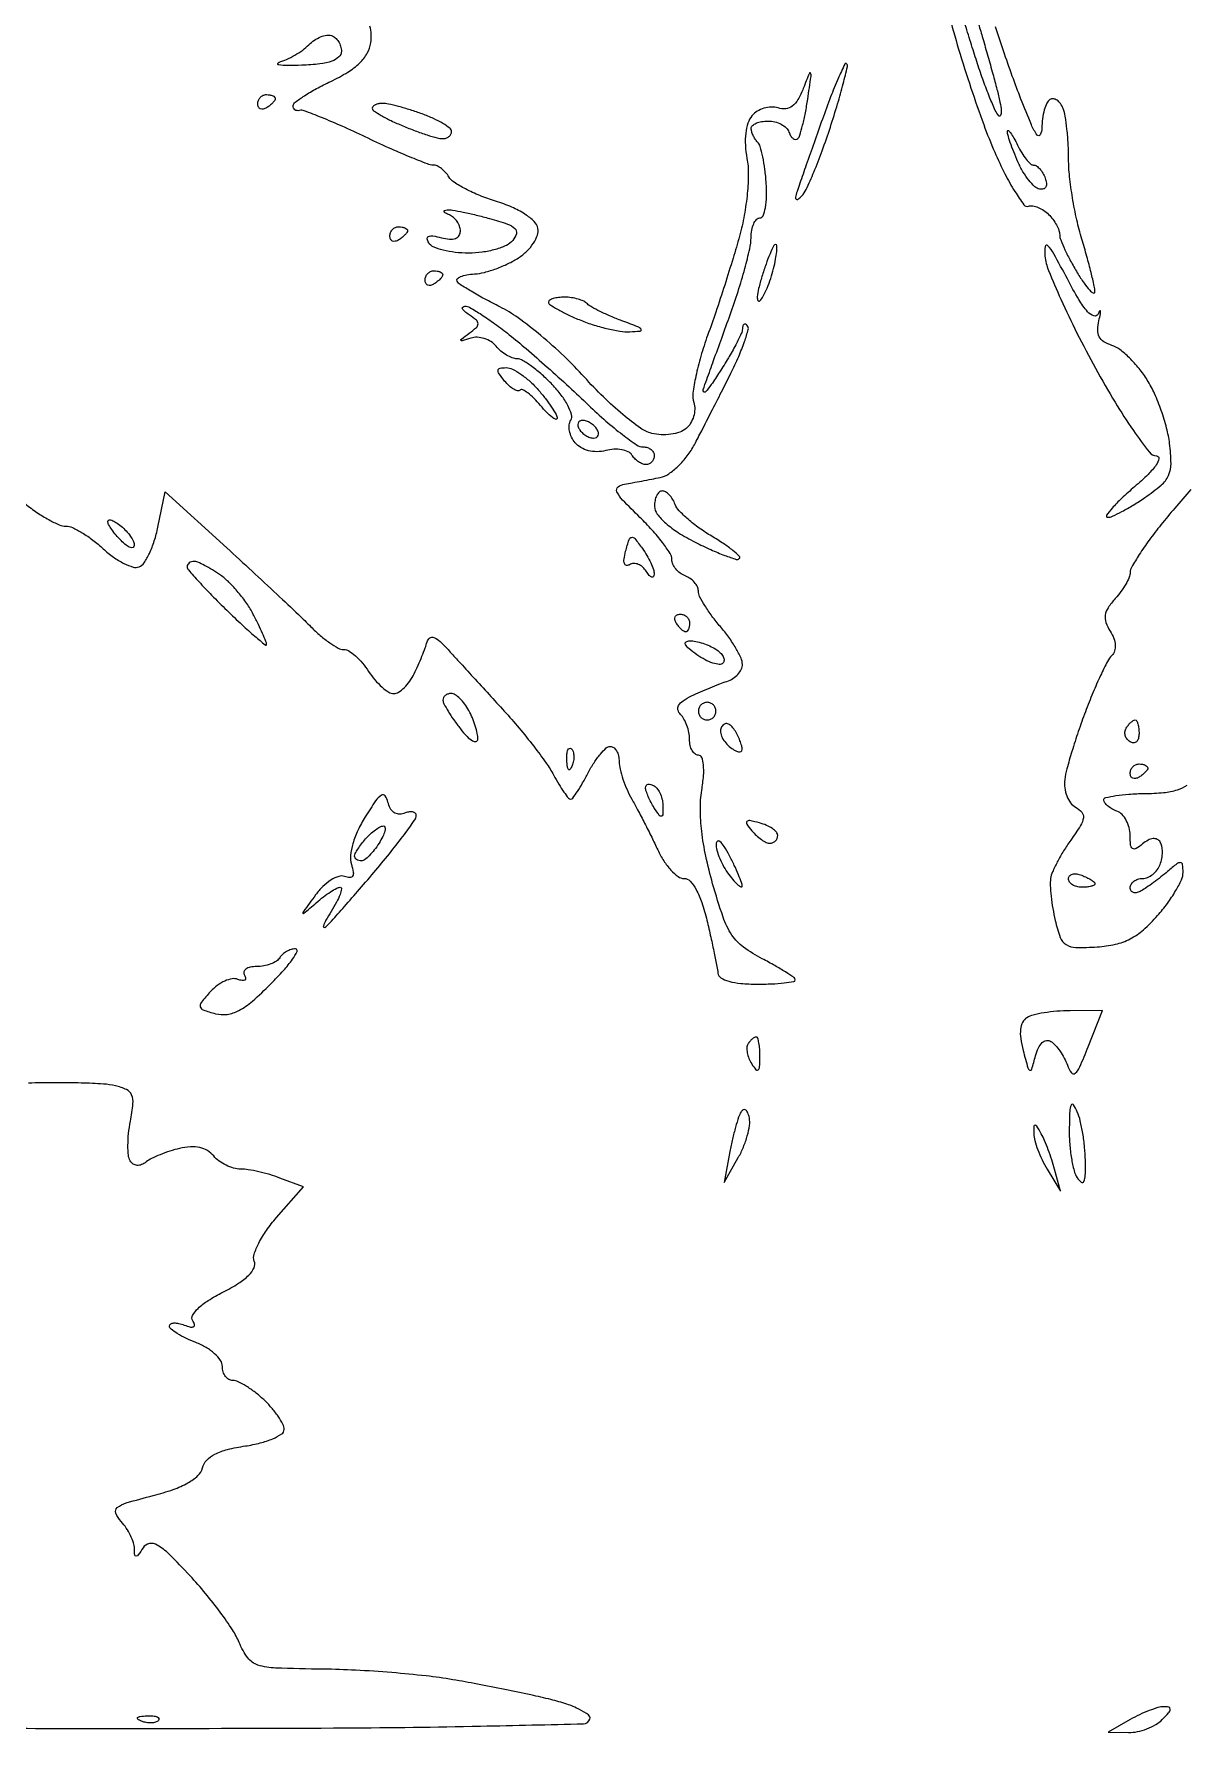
# Model space of a CAD drawing. Extents: x 0 to 102, y 0 to 135.
# Drawn here: x 44.04 to 55.08, y 0 to 16.32 of the extents above; entities that cross this region are included whole.
import ezdxf

# ---------------------------------------------------------------- set-up
doc = ezdxf.new("R2010")
doc.units = 0
doc.header["$MEASUREMENT"] = 0

msp = doc.modelspace()

# ---------------------------------------------------------------- linework, layer by layer
for points in [[(52.824576, 16.511129, 0.009607), (52.91987, 16.172185, 0.006986), (53.038341, 15.798823, 0.007061), (53.160743, 15.447614, 0.015346), (53.266696, 15.18247, 0.01416), (53.36441, 14.974465, 0.02278), (53.460535, 14.803837, 0.018841), (53.546383, 14.677343, 0.325462), (53.591315, 14.663072, -0.121166), (53.631923, 14.666351, -0.056083), (53.68325, 14.652002, -0.050854), (53.736585, 14.623808, -0.049414), (53.783695, 14.585191, -0.037068), (53.824452, 14.537898, -0.034391), (53.858914, 14.483946, -0.036222), (53.882761, 14.431571, -0.088948), (53.8902, 14.390088, 0.094053), (53.899715, 14.339953, 0.01441), (53.93981, 14.246148, 0.015674), (53.994423, 14.137042, 0.013023), (54.059084, 14.024495, 0.013906), (54.124077, 13.924276, 0.034642), (54.178451, 13.855982, 0.093513), (54.212854, 13.830225, 0.553971), (54.228284, 13.839804, 0.055695), (54.222118, 13.89675, 0.005892), (54.191499, 14.026988, 0.007222), (54.150837, 14.181622, 0.005739), (54.102616, 14.347404, -0.019325), (54.054283, 14.532143, -0.01337), (54.01337, 14.744292, -0.013504), (53.984981, 14.950573, -0.026797), (53.975716, 15.115331, 0.012893), (53.971605, 15.260113, 0.013149), (53.960039, 15.403543, 0.013012), (53.943492, 15.527427, 0.051947), (53.923635, 15.601295, 0.060475), (53.89845, 15.648831, 0.091339), (53.865253, 15.681712, 0.120446), (53.829602, 15.695078, 0.169737), (53.796735, 15.687821, 0.146868), (53.767362, 15.654705, 0.039179), (53.742548, 15.58789, 0.036219), (53.725103, 15.503938, 0.030512), (53.718618, 15.413357, -0.115579), (53.702926, 15.349399, -0.562682), (53.673322, 15.347175, -0.056411), (53.617995, 15.446542, -0.005947), (53.518448, 15.6933, -0.005882), (53.435447, 15.913952, -0.004483), (53.349583, 16.15741, -0.004533), (53.273215, 16.387067, -0.010609)], [(43.961913, 11.803967, 0.020634), (44.072815, 11.72214, 0.02312), (44.186057, 11.652994, 0.023231), (44.286958, 11.603568, 0.102617), (44.351409, 11.5902, -0.109426), (44.414138, 11.576305, -0.027311), (44.507311, 11.526539, -0.026593), (44.610146, 11.456434, -0.023974), (44.708736, 11.373482, 0.031099), (44.806403, 11.293654, 0.038863), (44.90648, 11.232932, 0.04293), (44.995233, 11.19729, 0.16715), (45.053533, 11.199341, 0.157033), (45.100869, 11.237458, 0.035061), (45.152283, 11.329106, 0.033112), (45.199178, 11.448255, 0.026765), (45.233894, 11.581303), (45.3033, 11.920688), (45.8955, 11.381092, -0.001833), (46.137968, 11.15853, -0.001879), (46.376805, 10.93601, -0.001819), (46.58265, 10.741364, -0.007908), (46.702386, 10.623648, 0.021506), (46.791959, 10.540252, 0.025528), (46.883563, 10.469793, 0.025639), (46.96549, 10.419185, 0.126182), (47.017685, 10.4058, -0.143093), (47.06568, 10.391777, -0.038898), (47.129452, 10.343672, -0.036021), (47.196433, 10.27525, -0.030687), (47.25688, 10.1943, 0.031358), (47.317494, 10.113352, 0.036516), (47.384971, 10.044928, 0.039524), (47.449433, 9.996897, 0.141266), (47.498334, 9.9828, 0.142276), (47.54436, 9.996167, 0.051678), (47.598223, 10.038715, 0.046041), (47.650844, 10.100316, 0.040445), (47.693918, 10.17315, 0.009421), (47.731649, 10.254475, 0.008075), (47.768352, 10.34143, 0.008156), (47.799131, 10.421513, 0.022982), (47.81712, 10.478719, -0.177044), (47.843253, 10.516175, -0.252921), (47.882686, 10.520759, -0.094366), (47.94186, 10.483004, -0.019345), (48.029095, 10.394119, 0.000414), (48.122173, 10.291806, 0.000135), (48.259519, 10.141166, 0.000135), (48.412092, 9.974007, 0.000152), (48.55867, 9.8136, -0.010974), (48.701112, 9.65078, -0.009923), (48.841257, 9.47639, -0.009993), (48.960541, 9.315212, -0.03096), (49.031855, 9.20025, 0.011822), (49.08254, 9.111103, 0.017666), (49.131349, 9.035941, 0.012821), (49.17456, 8.977529, 0.231045), (49.1949, 8.9676, 0.238601), (49.215261, 8.977903, 0.011477), (49.260259, 9.042154, 0.016663), (49.311056, 9.124142, 0.011027), (49.3641, 9.2214, -0.023862), (49.420387, 9.318586, -0.031783), (49.481005, 9.400646, -0.032999), (49.537797, 9.459716, -0.186902), (49.577773, 9.4752, -0.173747), (49.609325, 9.463895, -0.092325), (49.636353, 9.43171, -0.073008), (49.654867, 9.383789, -0.053672), (49.661447, 9.32715, 0.056991), (49.670237, 9.255628, 0.022642), (49.697748, 9.160462, 0.022055), (49.737024, 9.059438, 0.02582), (49.783275, 8.9676, -0.007758), (49.838574, 8.867009, -0.003818), (49.905933, 8.737462, -0.003787), (49.973846, 8.601851, -0.005509), (50.031511, 8.48115, 0.034599), (50.089526, 8.375917, 0.042251), (50.1582, 8.286967, 0.047438), (50.226961, 8.224924, 0.161192), (50.283532, 8.2062, -0.207515), (50.342198, 8.180756, -0.062843), (50.40039, 8.10041, -0.045178), (50.45534, 7.974331, -0.021647), (50.503747, 7.80435, -0.003334), (50.541157, 7.642741, -0.003947), (50.57429, 7.489479, -0.003449), (50.60033, 7.359772, -0.024939), (50.609298, 7.29675, 0.235928), (50.636985, 7.252082, 0.06976), (50.712859, 7.218811, 0.047293), (50.829647, 7.197626, 0.021235), (50.9856, 7.191, 0.010388), (51.126157, 7.19392, 0.017176), (51.244511, 7.202921, 0.011251), (51.338405, 7.215458, 0.369439), (51.3522, 7.231581, 0.246326), (51.340629, 7.253642, 0.008932), (51.259008, 7.307922, 0.014544), (51.156534, 7.369335, 0.009478), (51.03495, 7.434479, -0.040868), (50.855594, 7.545584, -0.08806), (50.744173, 7.663088, -0.06324), (50.659228, 7.835905, -0.013487), (50.558953, 8.156019, -0.016602), (50.49336, 8.420169, -0.023487), (50.453987, 8.659236, -0.02669), (50.440637, 8.871208, -0.042048), (50.454202, 9.052921, 0.01923), (50.471101, 9.192933, 0.04377), (50.47048, 9.299358, 0.06697), (50.454495, 9.368544, 0.312078), (50.4226, 9.3906, -0.173039), (50.389938, 9.402253, -0.093603), (50.362145, 9.435332, -0.073957), (50.34334, 9.484624, -0.054256), (50.337, 9.54288, 0.04901), (50.330649, 9.607517, 0.037823), (50.311647, 9.675781, 0.038866), (50.283776, 9.737397, 0.070846), (50.250691, 9.781469, -0.137826), (50.226032, 9.825401, -0.195565), (50.232595, 9.869207, -0.113299), (50.274912, 9.913677, -0.034325), (50.356441, 9.959918, -0.008391), (50.440796, 9.998659, -0.006156), (50.535572, 10.038891, -0.006223), (50.626255, 10.074762, -0.013725), (50.69655, 10.099374, 0.066444), (50.753149, 10.12616, 0.06531), (50.80111, 10.166982, 0.070885), (50.833552, 10.215053, 0.113517), (50.8446, 10.263086, 0.108142), (50.83137, 10.323538, 0.024357), (50.782502, 10.417498, 0.024154), (50.714124, 10.522644, 0.021347), (50.633203, 10.625291, -0.017826), (50.552262, 10.726492, -0.02145), (50.483874, 10.827299, -0.020718), (50.434211, 10.915719, -0.117857), (50.421703, 10.967799, 0.114072), (50.412273, 11.008398, 0.065742), (50.384353, 11.050397, 0.060347), (50.34323, 11.087366, 0.061404), (50.2947, 11.113194, -0.068235), (50.246116, 11.139904, -0.06232), (50.204812, 11.179429, -0.066073), (50.17668, 11.225215, -0.103036), (50.166899, 11.270295, 0.140789), (50.149464, 11.32914, 0.01995), (50.07665, 11.433835, 0.021423), (49.977815, 11.553485, 0.016764), (49.860934, 11.6748, -0.00824), (49.694977, 11.84128, -0.084446), (49.640342, 11.921336, -0.340533), (49.650887, 11.967185, -0.134482), (49.713785, 11.995344, 0.00495), (49.787447, 12.007494, 0.00255), (49.879417, 12.024084, 0.002534), (49.973867, 12.042116, 0.00383), (50.055886, 12.058859, 0.096981), (50.136783, 12.093289, 0.041875), (50.228286, 12.1672, 0.039367), (50.315401, 12.264749, 0.041908), (50.384135, 12.372815, 0.002083), (50.45371, 12.506926, 0.000877), (50.546164, 12.68775, 0.000868), (50.644306, 12.881363, 0.001131), (50.733422, 13.058927, 0.012848), (50.808668, 13.219927, 0.019774), (50.864549, 13.363168, 0.014937), (50.901207, 13.480615, 0.270866), (50.891623, 13.517177, 0.100738), (50.873673, 13.529056, 0.243502), (50.858286, 13.527607, 0.187052), (50.847687, 13.51305, 0.063569), (50.844167, 13.48665, -0.109659), (50.833503, 13.439849, -0.010054), (50.779958, 13.332475, -0.012609), (50.70954, 13.205965, -0.009551), (50.626193, 13.0707, -0.009056), (50.545742, 12.9504, -0.036078), (50.489987, 12.881408, -0.420527), (50.472793, 12.881015, -0.291563), (50.467994, 12.9015, -0.001652), (50.502568, 12.999047, -0.000289), (50.568404, 13.182531, -0.000314), (50.645888, 13.397662, -0.000281), (50.726484, 13.6206, 0.009774), (50.802853, 13.845088, 0.010829), (50.867656, 14.064882, 0.010256), (50.914926, 14.254316, 0.053716), (50.927416, 14.36085, -0.041781), (50.934204, 14.433726, -0.061003), (50.953129, 14.495285, -0.079818), (50.980472, 14.537073, -0.211076), (51.012446, 14.5512, 0.311267), (51.043226, 14.572417, 0.04588), (51.064671, 14.649287, 0.038376), (51.075889, 14.757127, 0.023454), (51.073333, 14.885113, 0.015609), (51.060314, 15.017428, 0.019632), (51.039656, 15.138825, 0.018114), (51.015077, 15.237538, 0.12696), (50.990087, 15.279913, -0.049931), (50.966781, 15.308404, -0.03799), (50.947085, 15.343624, -0.038943), (50.9336, 15.379878, -0.069677), (50.9292, 15.4113, -0.213207), (50.941245, 15.438264, -0.080277), (50.976832, 15.461091, -0.061077), (51.029269, 15.476632, -0.041555), (51.09135, 15.4818, -0.06058), (51.156166, 15.473918, -0.061209), (51.216963, 15.450736, -0.067324), (51.26481, 15.416506, -0.118634), (51.291268, 15.37605, 0.050819), (51.309105, 15.338608, 0.09487), (51.331553, 15.31379, 0.147889), (51.35469, 15.305274, 0.202425), (51.375373, 15.3126, 0.135122), (51.395968, 15.345283, 0.011474), (51.422778, 15.441879, 0.014548), (51.449163, 15.560601, 0.010745), (51.471683, 15.6933, 0.001387), (51.503207, 15.910949, 0.134965), (51.499273, 15.9417, 0.668467), (51.487391, 15.941661, 0.003502), (51.428834, 15.795918, -0.03519), (51.377426, 15.688233, -0.098672), (51.323048, 15.625281, -0.139304), (51.260824, 15.60008, -0.104204), (51.18685, 15.607478, 0.084957), (51.122239, 15.61644, 0.064881), (51.051665, 15.604959, 0.064605), (50.986082, 15.575682, 0.082478), (50.936108, 15.532423, 0.095126), (50.897769, 15.46275, 0.049434), (50.876559, 15.365422, 0.04294), (50.87308, 15.249339, 0.032405), (50.888445, 15.122616, -0.048574), (50.901304, 14.977486, -0.021899), (50.891266, 14.78641, -0.02089), (50.86228, 14.577791, -0.022004), (50.816332, 14.375953, -0.00694), (50.755153, 14.16456, -0.003774), (50.674448, 13.906533, -0.003759), (50.588396, 13.645292, -0.005947), (50.510302, 13.422837, 0.01673), (50.444879, 13.222772, 0.019922), (50.397148, 13.03003, 0.019104), (50.36995, 12.866401, 0.108888), (50.377862, 12.779131, -0.083549), (50.38703, 12.714363, -0.064732), (50.375989, 12.643875, -0.064768), (50.347304, 12.578593, -0.083872), (50.304702, 12.529101, -0.089593), (50.242993, 12.494258, -0.048283), (50.157871, 12.473534, -0.045728), (50.063588, 12.468728, -0.051406), (49.973753, 12.481679, -0.094094), (49.865793, 12.531655, -0.018807), (49.697182, 12.662187, -0.019274), (49.509825, 12.831529, -0.016923), (49.327454, 13.022077, 0.020307), (49.13301, 13.222508, 0.016486), (48.909303, 13.421494, 0.016796), (48.690663, 13.59133, 0.040934), (48.51631, 13.697033, -0.007998), (48.37001, 13.773046, -0.010904), (48.240808, 13.846506, -0.007954), (48.135933, 13.911485, -0.112245), (48.105134, 13.942828, -0.345449), (48.107749, 13.966041, -0.099346), (48.13977, 13.987732, -0.056272), (48.197746, 14.004712, -0.028147), (48.273734, 14.013582, 0.048011), (48.367606, 14.028335, 0.024579), (48.481563, 14.063707, 0.024178), (48.596361, 14.112036, 0.033319), (48.693791, 14.166973, 0.046874), (48.775478, 14.232187, 0.054456), (48.839091, 14.308544, 0.0623), (48.877179, 14.38516, 0.131819), (48.882097, 14.450791, 0.155971), (48.846489, 14.51647, 0.048493), (48.75726, 14.586822, 0.040556), (48.630473, 14.654395, 0.026517), (48.475072, 14.712106, -0.020397), (48.324646, 14.765884, -0.023799), (48.186844, 14.829372, -0.023724), (48.076977, 14.893266, -0.115808), (48.027446, 14.944756, 0.049519), (47.995345, 14.988381, 0.048146), (47.955013, 15.025299, 0.052142), (47.912918, 15.05058, 0.109597), (47.875868, 15.0588, -0.09387), (47.820583, 15.069272, -0.004752), (47.649887, 15.13822, -0.007469), (47.447939, 15.225592, -0.00533), (47.224422, 15.329166, 0.006264), (47.002356, 15.431564, 0.009275), (46.804971, 15.515245, 0.005063), (46.637603, 15.580606, 0.155629), (46.59345, 15.582966, -0.097978), (46.569484, 15.581525, -0.131989), (46.549539, 15.589905, -0.135358), (46.536811, 15.606946, -0.105567), (46.533066, 15.62985, -0.225469), (46.550611, 15.662602, -0.015293), (46.639948, 15.724364, -0.019538), (46.755806, 15.793064, -0.013254), (46.892616, 15.8625, 0.026197), (47.056451, 15.951056, 0.054829), (47.171003, 16.039495, 0.071834), (47.243096, 16.132317, 0.094398), (47.277652, 16.233633, 0.048988), (47.281137, 16.315471, 0.052545), (47.268365, 16.394449, 0.058794)], [(53.110928, 16.4124, -0.003451), (53.151874, 16.275265, -0.001877), (53.200377, 16.106272, -0.00187), (53.248421, 15.934018, -0.002963), (53.288151, 15.786063, -0.012847), (53.31679, 15.664146, -0.03383), (53.329076, 15.575286, -0.10797), (53.323258, 15.535539, -0.56196), (53.305885, 15.532263, -0.077124), (53.271868, 15.584266, -0.00928), (53.217485, 15.710503, -0.010864), (53.158518, 15.864132, -0.00874), (53.101631, 16.0317, -0.001154), (53.044296, 16.21225, -0.000953), (52.98398, 16.404998, -0.000961)], [(55.14918, 11.943697, 0.00427), (54.994741, 11.76413, 0.00626), (54.862243, 11.603346, 0.011203), (54.749165, 11.455925, 0.014991), (54.653728, 11.317004, 0.012135), (54.581378, 11.198386, 0.131608), (54.567, 11.144707, -0.102499), (54.557553, 11.099107, -0.028505), (54.524613, 11.033542, -0.027504), (54.477932, 10.96191, -0.02576), (54.422705, 10.894179, 0.037553), (54.35491, 10.806915, 0.108458), (54.327429, 10.735925, 0.123033), (54.333903, 10.665415, 0.05552), (54.374342, 10.581124, -0.046389), (54.409471, 10.511196, -0.076657), (54.423852, 10.44683, -0.09517), (54.416997, 10.391373, -0.118716), (54.389988, 10.347228, 0.077542), (54.349544, 10.291831, 0.009316), (54.282521, 10.155601, 0.010909), (54.208934, 9.989379, 0.008772), (54.136883, 9.807621, 0.00799), (54.068851, 9.617649, 0.008128), (54.007328, 9.426672, 0.007952), (53.959213, 9.259027, 0.032941), (53.938527, 9.155777, 0.064366), (53.938264, 9.076455, 0.061712), (53.958053, 8.998467, 0.066322), (53.994095, 8.93315, 0.106378), (54.041671, 8.89124, -0.086265), (54.102028, 8.842201, -0.218128), (54.117662, 8.789202, -0.105506), (54.090292, 8.714892, -0.013909), (53.996192, 8.574642, 0.016944), (53.928093, 8.471802, 0.017191), (53.867462, 8.365074, 0.017247), (53.82124, 8.268837, 0.064823), (53.802527, 8.204679, 0.051866), (53.799162, 8.138359, 0.014607), (53.807673, 8.034997, 0.01456), (53.824212, 7.918043, 0.014881), (53.847435, 7.803103, 0.029684), (53.895708, 7.640429, 0.16632), (53.951819, 7.570678, 0.139589), (54.04436, 7.543431, 0.018829), (54.248919, 7.549303, 0.038213), (54.425768, 7.574719, 0.064501), (54.566377, 7.625718, 0.061571), (54.693692, 7.712775, 0.031732), (54.830295, 7.849594, 0.022287), (54.92381, 7.966043, 0.024988), (55.002835, 8.08612, 0.02538), (55.05916, 8.193954, 0.108068), (55.0746, 8.264556, 0.030726), (55.069995, 8.339428, 0.359654), (55.050224, 8.358122, 0.185465), (55.015071, 8.347255, 0.010746), (54.92655, 8.27448, -0.010196), (54.86212, 8.221392, -0.008254), (54.790926, 8.167012, -0.008357), (54.723575, 8.119025, -0.021282), (54.67275, 8.087175, -0.065688), (54.632266, 8.070721, -0.132342), (54.598064, 8.071004, -0.183046), (54.57561, 8.087498, -0.144795), (54.567, 8.116607, -0.130616), (54.57608, 8.150774, -0.100652), (54.601618, 8.179882, -0.088446), (54.63982, 8.19946, -0.074425), (54.684849, 8.2062, 0.101381), (54.733758, 8.21622, 0.066805), (54.783244, 8.24572, 0.063351), (54.825784, 8.289301, 0.070203), (54.854323, 8.340734, 0.047109), (54.870368, 8.398204, 0.042791), (54.876065, 8.459565, 0.045414), (54.871362, 8.51561, 0.095058), (54.855843, 8.556343, 0.147722), (54.82667, 8.582131, 0.134897), (54.78698, 8.588634, 0.097297), (54.738913, 8.573777, 0.049787), (54.686368, 8.538349, -0.036171), (54.623836, 8.493668, -0.297465), (54.590506, 8.494673, -0.221644), (54.571211, 8.527899, -0.022482), (54.567, 8.621496, 0.064304), (54.557534, 8.694797, 0.061489), (54.529723, 8.764489, 0.066294), (54.48864, 8.82026, 0.10971), (54.4401, 8.852406, -0.03763), (54.391534, 8.875367, -0.046385), (54.350477, 8.904036, -0.053236), (54.322025, 8.933842, -0.165432), (54.3132, 8.959785, -0.346825), (54.331541, 8.983046, -0.019398), (54.428068, 9.002274, -0.023093), (54.554328, 9.016432, -0.014098), (54.704239, 9.022025, 0.021411), (54.88722, 9.031532, 0.050647), (55.020953, 9.058076, 0.071724), (55.114698, 9.102249, 0.119829)], [(42.497537, 0.045655, 0.000638), (45.128245, 0.0423, 0.00128), (47.040175, 0.047195, 0.003973), (48.329752, 0.064047, 0.00102), (49.319289, 0.086863, 0.315957), (49.379801, 0.131651, 0.32726), (49.366735, 0.172303, 0.04047), (49.282315, 0.223642, 0.035279), (49.158636, 0.275199, 0.021335), (49.006134, 0.319343, 0.006621), (48.813489, 0.363608, 0.00311), (48.563327, 0.415986, 0.003081), (48.300478, 0.467633, 0.004327), (48.06523, 0.510246, 0.015154), (47.809217, 0.546386, 0.007236), (47.478322, 0.57807, 0.007166), (47.13146, 0.601226, 0.010125), (46.821988, 0.611157, -0.005346), (46.363467, 0.621486, -0.068362), (46.194412, 0.650458, -0.158147), (46.09673, 0.720184, -0.061193), (46.013833, 0.866683, 0.045874), (45.949929, 0.988128, 0.014413), (45.833022, 1.15723, 0.014265), (45.690996, 1.339383, 0.015335), (45.542079, 1.50868, 0.009237), (45.341405, 1.715391, 0.061462), (45.228086, 1.803152, 0.179657), (45.151997, 1.817052, 0.2093), (45.09125, 1.7766, -0.010241), (45.045404, 1.708298, -0.223314), (45.025014, 1.69663, -0.41036), (45.011739, 1.707777, -0.020684), (45.008495, 1.769939, 0.077492), (44.999152, 1.825893, 0.033935), (44.970628, 1.895689, 0.032551), (44.929644, 1.967121, 0.037417), (44.881406, 2.029178, -0.086568), (44.830634, 2.109648, -0.330679), (44.844356, 2.163708, -0.100962), (44.930679, 2.208897, -0.007533), (45.188186, 2.279045, 0.020817), (45.380948, 2.337097, 0.044414), (45.522699, 2.400896, 0.060808), (45.616883, 2.470023, 0.141024), (45.661239, 2.5447, -0.128546), (45.702264, 2.61779, -0.083067), (45.780656, 2.675899, -0.057299), (45.901632, 2.721111, -0.023588), (46.073559, 2.755251, 0.025395), (46.216009, 2.784072, 0.03804), (46.336172, 2.824755, 0.043162), (46.421916, 2.870355, 0.254213), (46.4454, 2.913559, 0.120557), (46.432808, 2.965023, 0.029913), (46.387883, 3.040017, 0.028847), (46.324544, 3.122102, 0.025436), (46.249597, 3.200053, 0.02332), (46.167274, 3.270463, 0.026266), (46.081849, 3.329966, 0.026854), (46.004734, 3.372314, 0.112596), (45.953497, 3.384, -0.132861), (45.915249, 3.394346, -0.100537), (45.882662, 3.423436, -0.087686), (45.860738, 3.46695, -0.073078), (45.8532, 3.518249, 0.151573), (45.835099, 3.576588, 0.05825), (45.778646, 3.641203, 0.050738), (45.696507, 3.701717, 0.043188), (45.5994, 3.748296, -0.020453), (45.502179, 3.78961, -0.029381), (45.420154, 3.834577, -0.029135), (45.360053, 3.877345, -0.227316), (45.3456, 3.907492, -0.26705), (45.356948, 3.927223, -0.115625), (45.386954, 3.936398, -0.070496), (45.432404, 3.933017, -0.037866), (45.486378, 3.916868, 0.027127), (45.54615, 3.897579, 0.184659), (45.57643, 3.90084, 0.359016), (45.584905, 3.920395, 0.068394), (45.56799, 3.958579, -0.274385), (45.567067, 4.009901, -0.074085), (45.619393, 4.076561, -0.048836), (45.717221, 4.152454, -0.022618), (45.85723, 4.232056, 0.022016), (46.007881, 4.317469, 0.055492), (46.106529, 4.39573, 0.088485), (46.156703, 4.4671, 0.2034), (46.158951, 4.531455, -0.173568), (46.157456, 4.597352, -0.037609), (46.202096, 4.704065, -0.035003), (46.275605, 4.82632, -0.027306), (46.371383, 4.948228), (46.630498, 5.243344), (46.405541, 5.328872, 0.01944), (46.308176, 5.361619, 0.015806), (46.201624, 5.389276, 0.016094), (46.101736, 5.408504, 0.039517), (46.027251, 5.4144, -0.069209), (45.960878, 5.423631, -0.044581), (45.888222, 5.451437, -0.044134), (45.820611, 5.492223, -0.061841), (45.769279, 5.540482, 0.0849), (45.709473, 5.591749, 0.080229), (45.634871, 5.621475, 0.069444), (45.545392, 5.628683, 0.043958), (45.44167, 5.613417, 0.019939), (45.349101, 5.587412, 0.017842), (45.255346, 5.55325, 0.018197), (45.173361, 5.516491, 0.051866), (45.120482, 5.483227, -0.068337), (45.076322, 5.45743, -0.115343), (45.034213, 5.450524, -0.1325), (44.997434, 5.463145, -0.106192), (44.968328, 5.493453, -0.115112), (44.950843, 5.545457, -0.02456), (44.946424, 5.641374, -0.024455), (44.952367, 5.755608, -0.021146), (44.9695, 5.874465, 0.019532), (44.994327, 6.042851, 0.127555), (44.981957, 6.126733, 0.185881), (44.932699, 6.177765, 0.051456), (44.825553, 6.214787, 0.042115), (44.710835, 6.23162, 0.007898), (44.498587, 6.241329, 0.008401), (44.249515, 6.244597, 0.0076), (43.992, 6.239733, 0.007114)]]:
    msp.add_lwpolyline(points, format="xyb")
for points in [[(46.89937, 16.303377, -0.101462), (46.936039, 16.282187, -0.070385), (46.96712, 16.245587, -0.067039), (46.988119, 16.199755, -0.074072), (46.9953, 16.15155, -0.210247), (46.9713, 16.096996, -0.101101), (46.90444, 16.056886, -0.05682), (46.789037, 16.030433, -0.018553), (46.6146, 16.017377, -0.00884), (46.477558, 16.014646, -0.035154), (46.393676, 16.020361, -0.419661), (46.384166, 16.033193, -0.294928), (46.397117, 16.047651, 0.040639), (46.46846, 16.073528, 0.024747), (46.548095, 16.114854, 0.024717), (46.623487, 16.163989, 0.039617), (46.681887, 16.213801, -0.048405), (46.735497, 16.257927, -0.05035), (46.795913, 16.290254, -0.055664), (46.853835, 16.306878, -0.123123)], [(51.844928, 16.032472, 0.52134), (51.826227, 16.029151, 0.005565), (51.763116, 15.888873, 0.01125), (51.691107, 15.713265, 0.006435), (51.611725, 15.498318, 0.000471), (51.531726, 15.27214, 0.00058), (51.457549, 15.061008, 0.000478), (51.395588, 14.883451, 0.004248), (51.369041, 14.805, 0.019929), (51.353276, 14.749749, 0.269398), (51.359018, 14.730381, 0.370723), (51.376039, 14.729593, 0.02752), (51.413879, 14.7627, 0.092072), (51.457082, 14.824077, 0.008891), (51.530359, 14.991782, 0.01106), (51.610363, 15.19681, 0.008522), (51.688826, 15.423754, 0.006277), (51.758701, 15.647048, 0.009922), (51.812382, 15.840352, 0.004318), (51.852911, 16.004266, 0.260451)], [(46.2762, 15.7356, -0.042167), (46.308589, 15.732864, -0.061769), (46.335949, 15.724641, -0.081139), (46.354501, 15.712559, -0.210953), (46.3608, 15.698293, -0.151918), (46.355255, 15.680465, -0.038439), (46.335949, 15.656586, -0.035638), (46.308583, 15.631457, -0.029505), (46.2762, 15.6087, -0.082592), (46.243874, 15.595459, -0.161196), (46.216451, 15.598091, -0.182303), (46.198223, 15.615979, -0.108972), (46.1916, 15.646007, -0.093332), (46.19804, 15.680207, -0.09642), (46.216451, 15.709282, -0.099167), (46.24392, 15.728742, -0.105053)], [(47.391144, 15.651, 0.04478), (47.352963, 15.647574, 0.06464), (47.3207, 15.637306, 0.084549), (47.298892, 15.622197, 0.201722), (47.2914, 15.604383, 0.252702), (47.304231, 15.580617, 0.014398), (47.377581, 15.535451, 0.019187), (47.472356, 15.485536, 0.012653), (47.584783, 15.435183, 0.009665), (47.70351, 15.38825, 0.011403), (47.817634, 15.348609, 0.01034), (47.915028, 15.319457, 0.067641), (47.965483, 15.3126, 0.075863), (47.998843, 15.317691, 0.089227), (48.027151, 15.332459, 0.100733), (48.046074, 15.354423, 0.128292), (48.0528, 15.380205, 0.232954), (48.037005, 15.412267, 0.02832), (47.970269, 15.457794, 0.028867), (47.879473, 15.505566, 0.019914), (47.771844, 15.549405, 0.010267), (47.656965, 15.588298, 0.011281), (47.544118, 15.621156, 0.010755), (47.446663, 15.644931, 0.054496)], [(53.485854, 15.24915, 0.024875), (53.525589, 15.176262, 0.033191), (53.569084, 15.114715, 0.035002), (53.610333, 15.070574, 0.189542), (53.640277, 15.0588, -0.15766), (53.667729, 15.049923, -0.055804), (53.698693, 15.021821, -0.048584), (53.728097, 14.981086, -0.040454), (53.751204, 14.932915, -0.061882), (53.76317, 14.884606, -0.147733), (53.756831, 14.848578, -0.20303), (53.733815, 14.829085, -0.125032), (53.69782, 14.827165, -0.139985), (53.651553, 14.850879, -0.03698), (53.594639, 14.912579, -0.034542), (53.537712, 14.995417, -0.029533), (53.489364, 15.089663, -0.009373), (53.448896, 15.186405, -0.012152), (53.415644, 15.276617, -0.009912), (53.391362, 15.352677, -0.099159), (53.388326, 15.385763, -0.590875), (53.398279, 15.389939, -0.070294), (53.419337, 15.367799, -0.030049), (53.450156, 15.318633, -0.012616)], [(48.0105, 14.628649, -0.060636), (48.060997, 14.626229, -0.008254), (48.165128, 14.606686, -0.0094), (48.288226, 14.579053, -0.007809), (48.418093, 14.545166, -0.013951), (48.58942, 14.492401, -0.108612), (48.660563, 14.449461, -0.275641), (48.674478, 14.399852, -0.107476), (48.640384, 14.334138, -0.112177), (48.579544, 14.287439, -0.038106), (48.474368, 14.248443, -0.035631), (48.347686, 14.221753, -0.034118), (48.216634, 14.2128, -0.028057), (48.088525, 14.219994, -0.034455), (47.970703, 14.241566, -0.036867), (47.877325, 14.27289, -0.156217), (47.833064, 14.310726, -0.103474), (47.818633, 14.350586, -0.342853), (47.831595, 14.373255, -0.139194), (47.874042, 14.378121, -0.023335), (47.954971, 14.360947, 0.040808), (48.034103, 14.34702, 0.108203), (48.090793, 14.354024, 0.16872), (48.124598, 14.38096, 0.141869), (48.1374, 14.42517, 0.08524), (48.129504, 14.471149, 0.065037), (48.106336, 14.516755, 0.064719), (48.072079, 14.555098, 0.082394), (48.03165, 14.579771, -0.027864), (47.995582, 14.596718, -0.168431), (47.981815, 14.611731, -0.420129), (47.986405, 14.622989, -0.078911)], [(47.5452, 14.4666, -0.042167), (47.577589, 14.463864, -0.061769), (47.604949, 14.455641, -0.081139), (47.623501, 14.443559, -0.210953), (47.6298, 14.429293, -0.151918), (47.624255, 14.411465, -0.038439), (47.604949, 14.387586, -0.035638), (47.577583, 14.362457, -0.029505), (47.5452, 14.3397, -0.082592), (47.512874, 14.326459, -0.161196), (47.485451, 14.329091, -0.182303), (47.467223, 14.346979, -0.108972), (47.4606, 14.377007, -0.093332), (47.46704, 14.411207, -0.09642), (47.485451, 14.440282, -0.099167), (47.51292, 14.459742, -0.105053)], [(51.164066, 14.2974, 0.288989), (51.145699, 14.285817, 0.010375), (51.109873, 14.206606, 0.016234), (51.07098, 14.106784, 0.010321), (51.031927, 13.988313, 0.01402), (51.000442, 13.874436, 0.038815), (50.986868, 13.792473, 0.141023), (50.993549, 13.758412, 0.51236), (51.011746, 13.755663, 0.072003), (51.04433, 13.800351, 0.020569), (51.081368, 13.877987, 0.020253), (51.116399, 13.970077, 0.02022), (51.143885, 14.06475, 0.014216), (51.163247, 14.153973, 0.02469), (51.173514, 14.229059, 0.023076), (51.175804, 14.285729, 0.412527)], [(53.963588, 13.965062, 0.004805), (53.834189, 14.206127, 0.068349), (53.77606, 14.284407, 0.624855), (53.749401, 14.275531, 0.059665), (53.748203, 14.184877, 0.069973), (53.783017, 14.046046, 0.009479), (53.90135, 13.769542, 0.01077), (54.055747, 13.445685, 0.008893), (54.233787, 13.107181, 0.010323), (54.421723, 12.780937, 0.016332), (54.597478, 12.510284, 0.011628), (54.750936, 12.300629, 0.224446), (54.8208, 12.264778, -0.455666), (54.84211, 12.238595, -0.112665), (54.817726, 12.180329, -0.043842), (54.737838, 12.087077, -0.015863), (54.6093, 11.968982, 0.011106), (54.484942, 11.85689, 0.022738), (54.393618, 11.762624, 0.030666), (54.340623, 11.694728, 0.598205), (54.350265, 11.676059, 0.112066), (54.396119, 11.685705, 0.013934), (54.48808, 11.731085, 0.015863), (54.595583, 11.792352, 0.012523), (54.707975, 11.86515, 0.026049), (54.864327, 11.984479, 0.110202), (54.934946, 12.077898, 0.111529), (54.958721, 12.191883, 0.026995), (54.945074, 12.385186, 0.033077), (54.916803, 12.531722, 0.020253), (54.865239, 12.700069, 0.020269), (54.80036, 12.863331, 0.033709), (54.731214, 12.994168, 0.0313), (54.652732, 13.104999, 0.029777), (54.559798, 13.207134, 0.031132), (54.466742, 13.287238, 0.0855), (54.390064, 13.326955, -0.064647), (54.314376, 13.36226, -0.131996), (54.270374, 13.410184, -0.125446), (54.255033, 13.475496, -0.055517), (54.266584, 13.563973, 0.008379), (54.281655, 13.630136, 0.085878), (54.282659, 13.658093, 0.705958), (54.275303, 13.659629, 0.032462), (54.25804, 13.626662, -0.395138), (54.217252, 13.609384, -0.12637), (54.157784, 13.650359, -0.045886), (54.074054, 13.766569, -0.012406)], [(47.8836, 14.0436, -0.042167), (47.915989, 14.040864, -0.061769), (47.943349, 14.032641, -0.081139), (47.961901, 14.020559, -0.210953), (47.9682, 14.006293, -0.151918), (47.962655, 13.988465, -0.038439), (47.943349, 13.964586, -0.035638), (47.915983, 13.939457, -0.029505), (47.8836, 13.9167, -0.082592), (47.851274, 13.903459, -0.161196), (47.823851, 13.906091, -0.182303), (47.805623, 13.923979, -0.108972), (47.799, 13.954007, -0.093332), (47.80544, 13.988207, -0.09642), (47.823851, 14.017282, -0.099167), (47.85132, 14.036742, -0.105053)], [(49.1385, 13.7898, 0.028456), (49.079074, 13.786415, 0.044574), (49.028961, 13.776106, 0.055683), (48.993877, 13.76114, 0.270396), (48.9834, 13.743183, 0.252702), (48.996231, 13.719417, 0.014398), (49.069581, 13.674251, 0.019187), (49.164356, 13.624336, 0.012653), (49.276783, 13.573983, 0.021895), (49.403267, 13.527526, 0.018462), (49.540698, 13.489299, 0.01886), (49.668811, 13.463775, 0.048105), (49.763233, 13.457836, 0.0157), (49.863731, 13.46435, 0.578101), (49.871445, 13.481333, 0.145231), (49.84026, 13.505555, 0.004528), (49.687422, 13.563586, -0.012015), (49.579901, 13.606263, -0.01368), (49.479175, 13.652365, -0.012912), (49.396123, 13.695859, -0.071352), (49.356072, 13.72635, 0.091304), (49.321259, 13.750737, 0.036317), (49.26639, 13.771162, 0.03442), (49.202462, 13.785118, 0.036549)], [(48.1797, 13.703083, -0.132466), (48.229599, 13.689927, -0.012183), (48.340033, 13.622893, -0.015054), (48.469396, 13.534386, -0.01124), (48.606715, 13.429429, -0.008844), (48.767504, 13.295971, -0.004135), (48.971189, 13.117782, -0.004095), (49.181782, 12.927339, -0.005727), (49.366637, 12.75345, 0.011907), (49.534372, 12.599529, 0.016281), (49.692999, 12.469643, 0.013057), (49.829188, 12.370881, 0.151473), (49.891372, 12.3516, -0.077376), (49.932336, 12.345223, -0.090015), (49.967102, 12.326749, -0.100775), (49.990343, 12.299264, -0.125927), (49.9986, 12.267, -0.092995), (49.992541, 12.234705, -0.096318), (49.975215, 12.207251, -0.099231), (49.949367, 12.188877, -0.105429), (49.918993, 12.1824, -0.09548), (49.88438, 12.189071, -0.052748), (49.846167, 12.209265, -0.049912), (49.810389, 12.238872, -0.056604), (49.782863, 12.273855, 0.147793), (49.747199, 12.305373, 0.064819), (49.686371, 12.324246, 0.056089), (49.611613, 12.328686, 0.04833), (49.533751, 12.316973, -0.057818), (49.448219, 12.305756, -0.065461), (49.366052, 12.315317, -0.070533), (49.294404, 12.344552, -0.087681), (49.239597, 12.391012, -0.06208), (49.205152, 12.444902, -0.062768), (49.185148, 12.505399, -0.069005), (49.181904, 12.563075, -0.118542), (49.196858, 12.608569, 0.21365), (49.203931, 12.661596, 0.047738), (49.168911, 12.748324, 0.041476), (49.105402, 12.849157, 0.029758), (49.019114, 12.950675, 0.019589), (48.921156, 13.045213, 0.024135), (48.822452, 13.125066, 0.023623), (48.734986, 13.182961, 0.135183), (48.681831, 13.1976, -0.093657), (48.635991, 13.206262, -0.042434), (48.580991, 13.2334, -0.040036), (48.526117, 13.272841, -0.043739), (48.479973, 13.319471, 0.07918), (48.430709, 13.362683, 0.064234), (48.366868, 13.39225, 0.06528), (48.298752, 13.404297, 0.088595), (48.236965, 13.396091, -0.004192), (48.153051, 13.370097, -0.410051), (48.143007, 13.375407, -0.318272), (48.147004, 13.387885, -0.003552), (48.222, 13.443419, 0.025012), (48.290795, 13.499086, 0.213269), (48.3066, 13.534454, 0.223576), (48.290446, 13.568775, 0.027522), (48.222, 13.619305, -0.028317), (48.178537, 13.651497, -0.102633), (48.157228, 13.678278, -0.327719), (48.160032, 13.695031, -0.193874)], [(48.577085, 13.113, -0.117437), (48.636411, 13.098871, -0.034487), (48.717433, 13.050683, -0.03256), (48.80396, 12.982047, -0.029859), (48.883544, 12.900857, -0.014262), (48.953978, 12.815025, -0.018713), (49.012989, 12.732581, -0.016441), (49.056564, 12.661658, -0.141646), (49.065185, 12.625907, -0.512426), (49.051603, 12.617028, -0.073863), (49.017407, 12.636408, -0.036664), (48.966586, 12.682473, -0.016401), (48.906488, 12.749852, 0.022286), (48.843793, 12.818499, 0.03687), (48.784426, 12.869777, 0.043452), (48.735369, 12.89998, 0.323199), (48.709858, 12.895858, -0.266042), (48.686532, 12.889519, -0.070982), (48.649645, 12.904958, -0.052441), (48.606058, 12.937609, -0.032604), (48.562097, 12.984056, -0.017696), (48.508254, 13.053814, -0.186536), (48.499399, 13.088048, -0.329916), (48.517757, 13.107634, -0.045129)], [(49.311814, 12.6054, 0.117858), (49.28377, 12.598696, 0.186277), (49.267424, 12.580549, 0.154201), (49.26581, 12.55315, 0.076764), (49.2795, 12.5208, 0.064269), (49.305773, 12.488438, 0.051777), (49.341278, 12.461051, 0.053414), (49.380158, 12.442421, 0.085235), (49.416386, 12.4362, 0.117858), (49.44443, 12.442904, 0.186277), (49.460776, 12.461051, 0.154201), (49.46239, 12.48845, 0.076764), (49.4487, 12.5208, 0.064269), (49.422427, 12.553162, 0.051777), (49.386922, 12.580549, 0.053414), (49.348042, 12.599179, 0.085235)], [(50.074149, 11.9286, 0.189529), (50.045486, 11.917331, 0.090811), (50.021475, 11.88511, 0.069805), (50.005604, 11.837208, 0.049099), (50.000923, 11.78055, 0.160942), (50.026486, 11.707081, 0.048594), (50.108192, 11.619568, 0.039763), (50.231603, 11.527086, 0.024056), (50.390579, 11.437006, 0.010712), (50.541707, 11.364749, 0.016746), (50.674989, 11.309794, 0.011038), (50.78525, 11.271346, 0.281835), (50.814868, 11.278468, 0.419443), (50.814662, 11.30167, 0.021402), (50.752336, 11.356863, 0.023644), (50.663164, 11.422524, 0.013595), (50.550095, 11.493449, -0.02217), (50.430975, 11.571047, -0.024046), (50.322507, 11.656944, -0.024466), (50.237396, 11.738947, -0.097475), (50.199032, 11.800037, 0.047688), (50.17456, 11.849217, 0.053516), (50.141997, 11.890835, 0.06086), (50.106671, 11.919305, 0.140101)], [(44.8803, 11.5902, -0.034033), (44.928861, 11.543974, -0.035584), (44.969923, 11.492236, -0.038054), (44.998529, 11.442694, -0.112363), (45.0072, 11.404598, -0.292116), (44.995462, 11.386221, -0.19907), (44.969923, 11.385175, -0.078501), (44.929112, 11.407935, -0.030007), (44.8803, 11.451214, -0.021226), (44.83172, 11.504104, -0.025202), (44.790677, 11.558081, -0.025246), (44.761177, 11.606279, -0.125339), (44.7534, 11.636816, -0.367029), (44.764428, 11.649816, -0.129665), (44.790677, 11.647337, -0.059248), (44.831543, 11.626558, -0.025998)], [(49.884838, 11.375039, -0.025099), (49.928284, 11.308898, -0.025228), (49.964802, 11.238848, -0.026035), (49.990258, 11.17475, -0.085318), (49.997305, 11.12988, -0.136808), (49.990358, 11.106291, -0.353043), (49.974697, 11.100862, -0.133582), (49.950786, 11.117597, -0.032499), (49.922163, 11.156889, 0.071614), (49.887474, 11.197444, 0.086047), (49.844697, 11.223585, 0.099148), (49.800696, 11.231557, 0.134592), (49.762148, 11.220222, -0.174146), (49.731334, 11.213695, -0.293762), (49.711976, 11.23025, -0.109771), (49.70865, 11.275643, -0.02757), (49.723528, 11.348792, -0.012287), (49.756091, 11.461885, -0.283384), (49.780429, 11.482957, -0.270076), (49.811111, 11.471189, -0.011399)], [(45.580576, 11.2518, 0.074177), (45.555443, 11.248051, 0.088308), (45.534122, 11.237158, 0.100633), (45.519868, 11.220963, 0.131025), (45.5148, 11.201954, 0.181261), (45.526557, 11.170588, 0.004821), (45.626631, 11.058063, 0.009494), (45.749607, 10.927511, 0.006284), (45.8955, 10.78211, 0.005499), (46.041565, 10.643242, 0.010003), (46.164369, 10.533532, 0.005583), (46.264209, 10.449783, 0.633098), (46.2762, 10.455457, 0.097305), (46.270773, 10.48308, 0.006467), (46.239065, 10.557881, 0.009143), (46.198206, 10.646467, 0.006703), (46.149783, 10.743266, 0.032317), (46.087624, 10.846527, 0.02253), (46.005127, 10.954703, 0.02281), (45.916201, 11.051667, 0.043022), (45.834859, 11.119764, 0.015022), (45.757865, 11.170316, 0.018003), (45.682404, 11.213015, 0.016926), (45.617033, 11.244197, 0.10317)], [(50.247407, 10.7442, -0.093332), (50.281607, 10.73776, -0.09642), (50.310682, 10.719349, -0.099167), (50.330142, 10.69188, -0.105053), (50.337, 10.6596, -0.042167), (50.334264, 10.627211, -0.061769), (50.326041, 10.599851, -0.081139), (50.313959, 10.581299, -0.210953), (50.299693, 10.575, -0.151918), (50.281865, 10.580545, -0.038439), (50.257986, 10.599851, -0.035638), (50.232857, 10.627217, -0.029505), (50.2101, 10.6596, -0.082592), (50.196859, 10.691926, -0.161196), (50.199491, 10.719349, -0.182303), (50.217379, 10.737577, -0.108972)], [(50.339326, 10.489105, -0.048718), (50.396018, 10.482972, -0.026437), (50.463864, 10.46507, -0.026087), (50.531596, 10.439343, -0.037205), (50.58835, 10.409104, -0.050837), (50.631925, 10.3749, -0.082528), (50.659931, 10.337208, -0.117468), (50.668504, 10.302247, -0.200632), (50.657271, 10.274871, -0.225208), (50.622848, 10.262602, -0.052596), (50.561214, 10.275465, -0.044221), (50.486406, 10.307025, -0.030861), (50.408247, 10.354871, -0.018644), (50.329963, 10.414173, -0.103082), (50.296918, 10.455054, -0.386718), (50.303322, 10.478776, -0.145902)], [(48.049823, 9.9828, 0.076552), (48.018782, 9.978019, 0.091881), (47.992729, 9.964162, 0.104123), (47.97567, 9.943542, 0.129043), (47.970081, 9.91935, 0.115322), (47.979658, 9.883245, 0.014446), (48.020007, 9.81241, 0.016375), (48.073912, 9.730031, 0.012908), (48.1374, 9.6444, 0.024447), (48.201219, 9.570554, 0.067528), (48.254793, 9.527726, 0.201932), (48.288082, 9.523, 0.33595), (48.304719, 9.544212, 0.057355), (48.29942, 9.598287, 0.02247), (48.280322, 9.670894, 0.021888), (48.25241, 9.748343, 0.025436), (48.219023, 9.819162, 0.035873), (48.17949, 9.881785, 0.041844), (48.133196, 9.934731, 0.046488), (48.087236, 9.971577, 0.146758)], [(50.5062, 9.8982, 0.099038), (50.473913, 9.891741, 0.097945), (50.446451, 9.873349, 0.097945), (50.428059, 9.845887, 0.099038), (50.4216, 9.8136, 0.099038), (50.428059, 9.781313, 0.097945), (50.446451, 9.753851, 0.097945), (50.473913, 9.735459, 0.099038), (50.5062, 9.729, 0.099038), (50.538487, 9.735459, 0.097945), (50.565949, 9.753851, 0.097945), (50.584341, 9.781313, 0.099038), (50.5908, 9.8136, 0.099038), (50.584341, 9.845887, 0.097945), (50.565949, 9.873349, 0.097945), (50.538487, 9.891741, 0.099038)], [(50.76928, 9.632282, 0.055227), (50.73595, 9.673911, 0.136748), (50.702208, 9.692941, 0.192588), (50.671071, 9.688591, 0.125121), (50.644606, 9.663018, 0.151089), (50.634242, 9.623037, 0.082132), (50.644925, 9.57295, 0.069165), (50.674321, 9.52066, 0.057015), (50.718631, 9.474427, 0.032677), (50.766957, 9.439384, 0.080259), (50.807216, 9.422274, 0.183511), (50.832446, 9.425348, 0.283253), (50.843305, 9.443691, 0.065793), (50.837871, 9.479901, 0.023428), (50.821025, 9.529536, 0.022774), (50.797213, 9.582919, 0.024921)], [(54.614293, 9.729, -0.279105), (54.628686, 9.720287, -0.051652), (54.640641, 9.690256, -0.042195), (54.648894, 9.647646, -0.026751), (54.6516, 9.597107, -0.067432), (54.645288, 9.550517, -0.140899), (54.626343, 9.519567, -0.190788), (54.598272, 9.508856, -0.136093), (54.56562, 9.518353, -0.090427), (54.536494, 9.544625, -0.095498), (54.519194, 9.579016, -0.099685), (54.516333, 9.616127, -0.108373), (54.528313, 9.650246, -0.031646), (54.549688, 9.680388, -0.037297), (54.573647, 9.705866, -0.040575), (54.596662, 9.723745, -0.145859)], [(49.203713, 9.452287, -0.126455), (49.220061, 9.424629, -0.060344), (49.226758, 9.383572, -0.05415), (49.223592, 9.336403, -0.051402), (49.210391, 9.290138, -0.054073), (49.191648, 9.254887, -0.470617), (49.17623, 9.253428, -0.168741), (49.164274, 9.278111, -0.018894), (49.159279, 9.34125, -0.028489), (49.160209, 9.400147, -0.077125), (49.169576, 9.440754, -0.208169), (49.185197, 9.456197, -0.296942)], [(54.6516, 9.306, -0.042167), (54.683989, 9.303264, -0.061769), (54.711349, 9.295041, -0.081139), (54.729901, 9.282959, -0.210953), (54.7362, 9.268693, -0.151918), (54.730655, 9.250865, -0.038439), (54.711349, 9.226986, -0.035638), (54.683983, 9.201857, -0.029505), (54.6516, 9.1791, -0.082592), (54.619274, 9.165859, -0.161196), (54.591851, 9.168491, -0.182303), (54.573623, 9.186379, -0.108972), (54.567, 9.216407, -0.093332), (54.57344, 9.250607, -0.09642), (54.591851, 9.279682, -0.099167), (54.61932, 9.299142, -0.105053)], [(47.442083, 8.940238, 0.108161), (47.415382, 8.998739, 0.394516), (47.378752, 9.005238, 0.099408), (47.323966, 8.951674, 0.010115), (47.224106, 8.798683, 0.030248), (47.153394, 8.668499, 0.038222), (47.105054, 8.540342, 0.043267), (47.082246, 8.426547, 0.105049), (47.090585, 8.341736, -0.030853), (47.109061, 8.268038, -0.174563), (47.102644, 8.228695, -0.289963), (47.075886, 8.214111, -0.075388), (47.025756, 8.225107, 0.172916), (46.969498, 8.226455, 0.062185), (46.896048, 8.191634, 0.052236), (46.817967, 8.129612, 0.040551), (46.746852, 8.047554, 0.00068), (46.630209, 7.888133, 0.183572), (46.625809, 7.87206, 0.608384), (46.633325, 7.869042, 0.001249), (46.753971, 7.97355, -0.01576), (46.823385, 8.030238, -0.019747), (46.891325, 8.07811, -0.018294), (46.950328, 8.113298, -0.12595), (46.982762, 8.1216, -0.463339), (46.99584, 8.106168, -0.047012), (46.981837, 8.053259, -0.033481), (46.948371, 7.978243, -0.01721), (46.897131, 7.88895, 0.010647), (46.847029, 7.804238, 0.042685), (46.822088, 7.749492, 0.41881), (46.827944, 7.737402, 0.274603), (46.844399, 7.7409, 0.023215), (46.89947, 7.796693, 0.002352), (47.02344, 7.935845, 0.002941), (47.169484, 8.103311, 0.002339), (47.325218, 8.285744, 0.006574), (47.474342, 8.466873, 0.009682), (47.600078, 8.630134, 0.005474), (47.701049, 8.769799, 0.154978), (47.7144, 8.811838, 0.219369), (47.704615, 8.833067, 0.136136), (47.679297, 8.844875, 0.086301), (47.64069, 8.844629, 0.046994), (47.5949, 8.831833, -0.113878), (47.544479, 8.824747, -0.133242), (47.499252, 8.841362, -0.114879), (47.463922, 8.881237, -0.071017)], [(49.9986, 9.0945, -0.101161), (50.030919, 9.064076, -0.052761), (50.057968, 9.01555, -0.049393), (50.076125, 8.957757, -0.053738), (50.081905, 8.899157, -0.012098), (50.079224, 8.81858, -0.343021), (50.066337, 8.803836, -0.295079), (50.04677, 8.811703, -0.010223), (49.9986, 8.883, -0.021347), (49.967115, 8.936607, -0.021318), (49.940301, 8.992728, -0.021733), (49.921171, 9.043606, -0.074451), (49.915295, 9.078343, -0.157323), (49.921817, 9.099948, -0.195945), (49.939232, 9.111322, -0.128516), (49.96627, 9.109587, -0.058538)], [(47.397867, 8.710582, -0.381214), (47.413554, 8.697941, -0.102628), (47.412145, 8.663152, -0.053262), (47.392416, 8.609344, -0.025103), (47.356367, 8.5446, -0.025323), (47.3112, 8.479822, -0.03201), (47.262866, 8.425102, -0.033519), (47.217945, 8.385999, -0.163755), (47.18645, 8.3754, -0.069681), (47.161894, 8.378839, -0.085645), (47.141073, 8.388875, -0.100069), (47.127153, 8.403778, -0.138839), (47.1222, 8.421271, -0.122086), (47.128355, 8.446104, -0.020334), (47.153264, 8.48895, -0.021253), (47.187462, 8.537904, -0.01741), (47.22795, 8.587253, -0.026225), (47.273148, 8.633462, -0.029052), (47.321485, 8.673027, -0.030234), (47.366208, 8.701529, -0.114709)], [(51.008965, 8.739577, 0.01302), (50.915156, 8.761516, 0.253319), (50.887587, 8.753214, 0.363425), (50.885543, 8.729206, 0.020124), (50.934724, 8.664844, 0.033252), (50.978389, 8.618829, 0.035142), (51.027012, 8.579922, 0.037557), (51.073388, 8.552778, 0.114104), (51.108759, 8.5446, 0.099715), (51.137091, 8.550307, 0.098101), (51.161192, 8.566553, 0.097784), (51.177334, 8.590811, 0.098366), (51.183, 8.619333, 0.18499), (51.170779, 8.651235, 0.058693), (51.131877, 8.685482, 0.049464), (51.075579, 8.71666, 0.037801)], [(50.718221, 8.42918, 0.020319), (50.669369, 8.514234, 0.073293), (50.628813, 8.561579, 0.330431), (50.604574, 8.56347, 0.257062), (50.591321, 8.53962, 0.069962), (50.599811, 8.477459, 0.030072), (50.62744, 8.39824, 0.029025), (50.667506, 8.316079, 0.033963), (50.715009, 8.24352, 0.015783), (50.762937, 8.184145, 0.036003), (50.803523, 8.143337, 0.076204), (50.830705, 8.126142, 0.524665), (50.841909, 8.13308, 0.102098), (50.836816, 8.165998, 0.009675), (50.806686, 8.242243, 0.012051), (50.766425, 8.332449, 0.009209)], [(54.1017, 8.236794, -0.02136), (54.150308, 8.215718, -0.030395), (54.191323, 8.192635, -0.030693), (54.22123, 8.170611, -0.222225), (54.2286, 8.154849, -0.289661), (54.220471, 8.141995, -0.046727), (54.191323, 8.131367, -0.039339), (54.15033, 8.124009, -0.024748), (54.1017, 8.1216, -0.062722), (54.053179, 8.127711, -0.08088), (54.012077, 8.145671, -0.098158), (53.984571, 8.172293, -0.152681), (53.9748, 8.203545, -0.184534), (53.985162, 8.230666, -0.147206), (54.012077, 8.247114, -0.100118), (54.053109, 8.249442, -0.055937)], [(46.554899, 7.5294, 0.074178), (46.512958, 7.523143, 0.053118), (46.469259, 7.504549, 0.053125), (46.430464, 7.477168, 0.074256), (46.4031, 7.4448, -0.113876), (46.370969, 7.412342, -0.049743), (46.316471, 7.385051, -0.045713), (46.250216, 7.366465, -0.045566), (46.181614, 7.3602, 0.048816), (46.120419, 7.354211, 0.106249), (46.0773, 7.335633, 0.182947), (46.058914, 7.308197, 0.198047), (46.064101, 7.276569, -0.097838), (46.074734, 7.248194, -0.304398), (46.066682, 7.230522, -0.185068), (46.041375, 7.225752, -0.046716), (46.000306, 7.237253, 0.136207), (45.945455, 7.242516, 0.061549), (45.875832, 7.221129, 0.054373), (45.803179, 7.178598, 0.049286), (45.73873, 7.120135, 0.01413), (45.650957, 7.017459, 0.228767), (45.640904, 6.97438, 0.260837), (45.668879, 6.943173, 0.017988), (45.786368, 6.907642, 0.10015), (45.898575, 6.901119, 0.088133), (46.010152, 6.93777, 0.056137), (46.140264, 7.027809, 0.016699), (46.317256, 7.192991, 0.013891), (46.439742, 7.322191, 0.028991), (46.52614, 7.43058, 0.045432), (46.569797, 7.506089, 0.547669)], [(53.989144, 6.935905, 0.01893), (53.862727, 6.930588, 0.020093), (53.739584, 6.915732, 0.020166), (53.635125, 6.894495, 0.081463), (53.575521, 6.86905, 0.132445), (53.534503, 6.824255, 0.091044), (53.514278, 6.758044, 0.064711), (53.515564, 6.668569, 0.029438), (53.539138, 6.553728, 0.003404), (53.584863, 6.387303, 0.225211), (53.603879, 6.365533, 0.451719), (53.62241, 6.374229, 0.006921), (53.657773, 6.502195, -0.04384), (53.685364, 6.579358, -0.097), (53.721763, 6.62987, -0.153184), (53.763134, 6.649802, -0.176435), (53.805834, 6.640955, -0.072153), (53.847176, 6.606301, -0.03048), (53.892156, 6.549312, -0.029369), (53.933563, 6.481548, -0.033881), (53.964574, 6.412487, 0.067969), (54.00359, 6.339348, 0.445063), (54.040227, 6.335393, 0.109536), (54.083406, 6.395537, 0.00754), (54.16334, 6.590344), (54.299589, 6.9372)], [(50.976493, 6.6834, 0.132684), (50.959268, 6.678747, 0.044834), (50.937892, 6.663575, 0.040854), (50.91619, 6.641736, 0.036773), (50.897475, 6.615911, 0.131214), (50.887029, 6.58124, 0.054724), (50.890848, 6.532156, 0.049042), (50.906842, 6.477561, 0.045296), (50.933487, 6.425561, 0.02886), (50.973572, 6.369619, 0.422266), (50.995372, 6.367602, 0.204688), (51.009439, 6.395986, 0.012382), (51.012505, 6.49305, 0.01845), (51.010308, 6.566015, 0.030006), (51.00246, 6.627485, 0.030594), (50.990972, 6.672826, 0.326259)], [(50.911327, 5.905736, 0.044595), (50.896879, 5.955061, 0.142017), (50.876139, 5.981994, 0.276681), (50.853308, 5.984114, 0.145142), (50.831414, 5.9643, 0.057459), (50.808129, 5.91382, 0.011137), (50.778871, 5.817572, 0.011708), (50.749729, 5.703165, 0.010581), (50.724888, 5.5836), (50.669879, 5.2875), (50.804802, 5.525036, 0.031165), (50.854345, 5.626494, 0.029785), (50.891749, 5.734851, 0.031148), (50.913023, 5.834388, 0.086237)], [(54.0594, 5.9643, 0.045771), (54.023162, 6.031055, 0.587245), (54.000669, 6.029252, 0.097712), (53.98669, 5.970609, 0.006368), (53.982042, 5.7951, 0.022189), (53.986296, 5.656238, 0.022441), (54.002847, 5.518828, 0.022928), (54.028047, 5.400945, 0.079489), (54.0594, 5.3298, 0.089593), (54.097102, 5.289527, 0.477398), (54.122335, 5.296001, 0.101051), (54.136019, 5.35513, 0.010424), (54.136758, 5.499, 0.020392), (54.129647, 5.624771, 0.016873), (54.112116, 5.757823, 0.017203), (54.08769, 5.878846, 0.043103)], [(53.713339, 5.7528, 0.006201), (53.669252, 5.82852, 0.26365), (53.653582, 5.8374, 0.404083), (53.643139, 5.827314, 0.009516), (53.64197, 5.7528, 0.067094), (53.650692, 5.689695, 0.022484), (53.679704, 5.601049, 0.021911), (53.72102, 5.504689, 0.023352), (53.769827, 5.4144), (53.897258, 5.2029), (53.841196, 5.4144, 0.014326), (53.814478, 5.504671, 0.011209), (53.780512, 5.601049, 0.011368), (53.744823, 5.689378, 0.027041)], [(54.890293, 0.250802, 0.065618), (54.833289, 0.241728, 0.019272), (54.749211, 0.213169, 0.018996), (54.656177, 0.173399, 0.019341), (54.567, 0.1269), (54.3555, 0.005996), (54.551893, 0.002998, 0.055851), (54.636391, 0.011162, 0.039539), (54.727872, 0.038157, 0.04001), (54.812273, 0.078508, 0.064956), (54.875186, 0.1269, 0.016264), (54.935787, 0.191577, 0.150884), (54.951255, 0.226138, 0.378546), (54.937871, 0.2456, 0.067962)], [(45.12705, 0.162521, -0.028489), (45.185947, 0.161591, -0.077125), (45.226554, 0.152224, -0.208169), (45.241997, 0.136603, -0.296942), (45.238088, 0.118087, -0.126455), (45.210429, 0.101739, -0.060344), (45.169372, 0.095042, -0.05415), (45.122203, 0.098208, -0.051402), (45.075937, 0.111409, -0.054073), (45.040687, 0.130152, -0.470617), (45.039228, 0.14557, -0.168741), (45.063911, 0.157526, -0.018894)]]:
    msp.add_lwpolyline(points, format="xyb", close=True)

doc.saveas('drawing.dxf')
